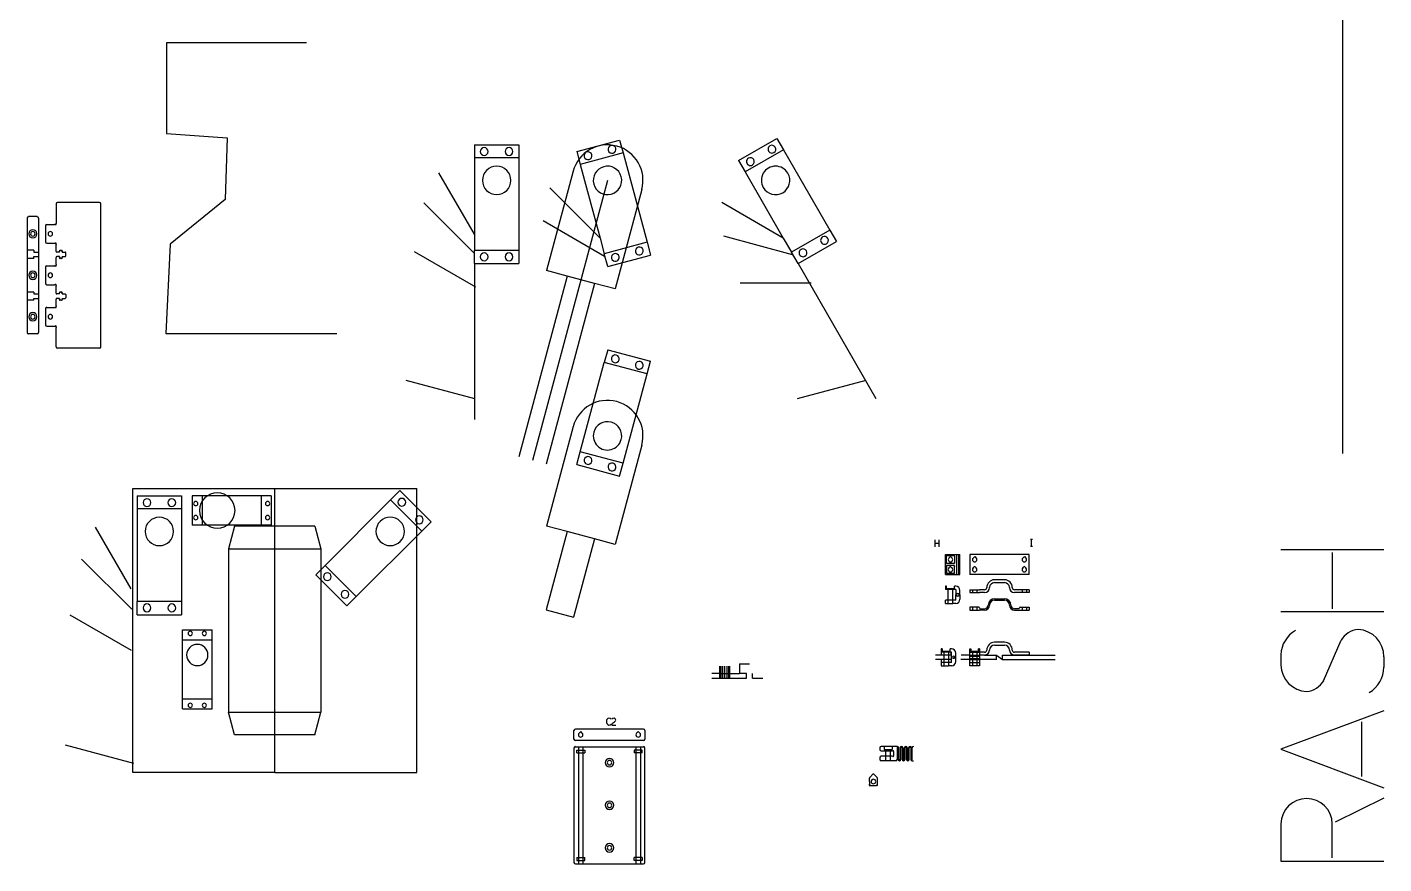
# Model space of a CAD drawing. Header units: inches. Extents: x -146 to 45, y -22 to 80.
# Drawn here: x -107.77 to -70.16, y 36.09 to 59.28 of the extents above; entities that cross this region are included whole.
import ezdxf

# ---------------------------------------------------------------- set-up
doc = ezdxf.new("R2010")
doc.units = ezdxf.units.IN
doc.layers.get('0').update_dxf_attribs({"linetype": 'CONTINUOUS'})
for name, color, linetype in [('1', 7, 'CONTINUOUS'), ('2', 7, 'CONTINUOUS'), ('21', 7, 'CONTINUOUS'), ('22', 7, 'CONTINUOUS'), ('6', 7, 'CONTINUOUS'), ('9', 7, 'CONTINUOUS')]:
    doc.layers.add(name, color=color, linetype=linetype)

msp = doc.modelspace()

# ---------------------------------------------------------------- linework, layer by layer
at = {"color": 0, "linetype": 'CONTINUOUS'}
for p, q in [((-100.02, 58.849), (-103.908, 58.849)), ((-103.908, 58.849), (-103.908, 56.339)), ((-103.908, 56.339), (-102.22, 56.215)), ((-102.22, 56.215), (-102.282, 54.511)), ((-92.529, 55.833), (-91.345, 56.151)), ((-91.345, 56.151), (-91.25, 55.797)), ((-88.048, 55.587), (-86.986, 56.2)), ((-86.986, 56.2), (-86.803, 55.883)), ((-95.367, 56.026), (-95.367, 55.66)), ((-95.367, 56.026), (-94.141, 56.026)), ((-94.141, 55.66), (-95.367, 55.66)), ((-95.367, 55.66), (-95.367, 53.095)), ((-94.141, 56.026), (-94.141, 55.66)), ((-94.141, 55.66), (-94.141, 53.095)), ((-92.529, 55.833), (-92.434, 55.48)), ((-91.25, 55.797), (-92.434, 55.48)), ((-91.25, 55.797), (-90.586, 53.32)), ((-86.803, 55.883), (-87.865, 55.27)), ((-86.803, 55.883), (-85.52, 53.661)), ((-92.632, 55.291), (-93.37, 52.536)), ((-92.434, 55.48), (-91.888, 53.437)), ((-88.048, 55.587), (-87.865, 55.27)), ((-95.368, 53.545), (-96.352, 55.25)), ((-91.681, 55.036), (-93.762, 47.27)), ((-87.865, 55.27), (-86.809, 53.438)), ((-91.888, 53.437), (-93.28, 54.829)), ((-90.73, 54.782), (-91.468, 52.027)), ((-106.965, 54.385), (-106.965, 53.857)), ((-105.762, 54.424), (-106.926, 54.424)), ((-105.722, 50.428), (-105.722, 54.385)), ((-102.282, 54.511), (-103.8, 53.271)), ((-95.379, 53.02), (-96.77, 54.412)), ((-86.809, 53.438), (-88.513, 54.422)), ((-107.261, 53.778), (-107.261, 53.335)), ((-107.221, 53.817), (-107.005, 53.817)), ((-91.762, 52.927), (-93.467, 53.911)), ((-91.888, 53.437), (-91.771, 53.002)), ((-86.555, 52.977), (-88.456, 53.487)), ((-86.809, 53.438), (-86.582, 53.048)), ((-85.52, 53.661), (-86.582, 53.048)), ((-85.52, 53.661), (-85.337, 53.344)), ((-107.221, 53.295), (-107.005, 53.295)), ((-106.965, 53.069), (-106.965, 53.256)), ((-106.871, 53.049), (-106.946, 53.049)), ((-106.867, 53.053), (-106.867, 53.067)), ((-106.824, 53.094), (-106.839, 53.094)), ((-106.796, 53.053), (-106.796, 53.067)), ((-106.792, 53.049), (-106.717, 53.049)), ((-106.698, 52.943), (-106.698, 53.029)), ((-103.8, 53.271), (-103.924, 50.792)), ((-95.327, 52.074), (-97.032, 53.059)), ((-95.367, 52.729), (-95.367, 53.095)), ((-94.141, 53.095), (-95.367, 53.095)), ((-94.141, 53.095), (-94.141, 52.729)), ((-90.586, 53.32), (-91.771, 53.002)), ((-90.586, 53.32), (-90.491, 52.966)), ((-86.399, 52.731), (-86.582, 53.048)), ((-86.399, 52.731), (-85.337, 53.344)), ((-107.221, 52.668), (-107.005, 52.668)), ((-106.965, 52.707), (-106.965, 52.903)), ((-106.871, 52.923), (-106.946, 52.923)), ((-106.867, 52.919), (-106.867, 52.905)), ((-106.824, 52.878), (-106.839, 52.878)), ((-106.796, 52.919), (-106.796, 52.905)), ((-106.792, 52.923), (-106.717, 52.923)), ((-95.367, 52.729), (-94.141, 52.729)), ((-95.367, 52.729), (-95.367, 48.411)), ((-91.676, 52.649), (-91.771, 53.002)), ((-91.676, 52.649), (-90.491, 52.966)), ((-86.399, 52.731), (-84.241, 48.992)), ((-107.261, 52.628), (-107.261, 52.185)), ((-92.799, 52.383), (-94.142, 47.372)), ((-92.799, 52.383), (-93.37, 52.536)), ((-92.039, 52.18), (-92.799, 52.383)), ((-107.221, 52.146), (-107.005, 52.146)), ((-106.965, 51.91), (-106.965, 52.106)), ((-106.867, 51.894), (-106.867, 51.908)), ((-106.824, 51.936), (-106.839, 51.936)), ((-106.796, 51.894), (-106.796, 51.908)), ((-92.039, 52.18), (-93.381, 47.168)), ((-91.468, 52.027), (-92.039, 52.18)), ((-86.038, 52.184), (-88.006, 52.184)), ((-107.221, 51.518), (-107.005, 51.518)), ((-106.965, 51.558), (-106.965, 51.745)), ((-106.871, 51.891), (-106.946, 51.891)), ((-106.871, 51.765), (-106.946, 51.765)), ((-106.867, 51.761), (-106.867, 51.747)), ((-106.824, 51.719), (-106.839, 51.719)), ((-106.796, 51.761), (-106.796, 51.747)), ((-106.792, 51.891), (-106.717, 51.891)), ((-106.792, 51.765), (-106.717, 51.765)), ((-106.698, 51.871), (-106.698, 51.784)), ((-107.261, 51.479), (-107.261, 51.035)), ((-107.221, 50.996), (-107.005, 50.996)), ((-106.965, 50.428), (-106.965, 50.957)), ((-103.924, 50.792), (-99.183, 50.792)), ((-105.762, 50.389), (-106.926, 50.389)), ((-91.676, 50.344), (-91.771, 49.99)), ((-91.676, 50.344), (-90.491, 50.027)), ((-90.586, 49.673), (-90.491, 50.027)), ((-92.434, 47.513), (-91.771, 49.99)), ((-90.586, 49.673), (-91.771, 49.99)), ((-91.25, 47.195), (-90.586, 49.673)), ((-95.356, 48.984), (-97.258, 49.494)), ((-84.518, 49.494), (-86.42, 48.984)), ((-92.632, 48.211), (-93.37, 45.456)), ((-92.529, 47.159), (-92.434, 47.513)), ((-91.25, 47.195), (-92.434, 47.513)), ((-90.73, 47.701), (-91.468, 44.946)), ((-92.529, 47.159), (-91.345, 46.842)), ((-91.345, 46.842), (-91.25, 47.195)), ((-104.839, 46.5), (-100.902, 46.5)), ((-104.839, 38.626), (-104.839, 46.5)), ((-104.714, 46.296), (-104.714, 45.93)), ((-104.714, 46.296), (-103.488, 46.296)), ((-103.488, 46.296), (-103.488, 45.93)), ((-103.194, 46.296), (-103.194, 45.477)), ((-102.914, 46.296), (-103.194, 46.296)), ((-102.914, 46.296), (-102.914, 45.477)), ((-101.28, 46.296), (-102.914, 46.296)), ((-101.28, 46.296), (-101.28, 45.477)), ((-101.001, 46.296), (-101.28, 46.296)), ((-101.001, 46.296), (-101.001, 45.477)), ((-100.902, 38.626), (-100.902, 46.5)), ((-100.902, 46.5), (-96.965, 46.5)), ((-97.438, 46.44), (-97.697, 46.181)), ((-97.438, 46.44), (-96.57, 45.573)), ((-96.965, 38.626), (-96.965, 46.5)), ((-103.488, 45.93), (-104.714, 45.93)), ((-104.714, 45.93), (-104.714, 43.365)), ((-103.488, 45.93), (-103.488, 43.365)), ((-97.697, 46.181), (-99.51, 44.367)), ((-97.697, 46.181), (-96.829, 45.314)), ((-96.57, 45.573), (-96.829, 45.314)), ((-104.886, 43.717), (-105.87, 45.422)), ((-102.914, 45.477), (-103.194, 45.477)), ((-101.28, 45.477), (-102.914, 45.477)), ((-102.015, 45.453), (-102.182, 44.828)), ((-99.79, 45.453), (-102.015, 45.453)), ((-101.001, 45.477), (-101.28, 45.477)), ((-99.79, 45.453), (-99.623, 44.828)), ((-96.829, 45.314), (-98.643, 43.5)), ((-92.799, 45.303), (-93.38, 43.135)), ((-92.799, 45.303), (-93.37, 45.456)), ((-92.039, 45.099), (-92.799, 45.303)), ((-102.182, 44.828), (-99.623, 44.828)), ((-102.182, 44.828), (-102.182, 40.298)), ((-99.623, 44.828), (-99.623, 40.298)), ((-92.039, 45.099), (-92.619, 42.932)), ((-91.468, 44.946), (-92.039, 45.099)), ((-104.865, 43.151), (-106.257, 44.543)), ((-99.769, 44.108), (-99.51, 44.367)), ((-99.769, 44.108), (-98.902, 43.241)), ((-99.51, 44.367), (-98.643, 43.5)), ((-104.714, 42.999), (-104.714, 43.365)), ((-103.488, 43.365), (-104.714, 43.365)), ((-103.488, 43.365), (-103.488, 42.999)), ((-98.902, 43.241), (-98.643, 43.5)), ((-104.872, 42.004), (-106.577, 42.988)), ((-104.714, 42.999), (-103.488, 42.999)), ((-93.38, 43.135), (-92.619, 42.932)), ((-103.46, 42.58), (-102.641, 42.58)), ((-103.46, 42.301), (-103.46, 42.58)), ((-102.641, 42.301), (-102.641, 42.58)), ((-103.46, 42.301), (-102.641, 42.301)), ((-103.46, 40.667), (-103.46, 42.301)), ((-102.641, 40.667), (-102.641, 42.301)), ((-103.46, 40.667), (-102.641, 40.667)), ((-103.46, 40.387), (-103.46, 40.667)), ((-102.641, 40.387), (-102.641, 40.667)), ((-103.46, 40.387), (-102.641, 40.387)), ((-102.182, 40.298), (-99.623, 40.298)), ((-102.015, 39.673), (-102.182, 40.298)), ((-99.79, 39.673), (-99.623, 40.298)), ((-99.79, 39.673), (-102.015, 39.673)), ((-104.806, 38.874), (-106.707, 39.384)), ((-100.902, 38.626), (-104.839, 38.626)), ((-100.902, 38.626), (-96.965, 38.626))]:
    msp.add_line(p, q, dxfattribs=at)
for centre, radius, start, end in [((-95.098, 55.836), 0.108, 90, 270), ((-95.098, 55.836), 0.108, 270, 90), ((-94.409, 55.836), 0.108, 90, 270), ((-94.409, 55.836), 0.108, 270, 90), ((-91.681, 55.036), 0.984, 345, 165), ((-92.22, 55.72), 0.108, 105, 285), ((-92.22, 55.72), 0.108, 285, 105), ((-91.555, 55.898), 0.108, 105, 285), ((-91.555, 55.898), 0.108, 285, 105), ((-87.72, 55.557), 0.108, 300, 120), ((-87.124, 55.901), 0.108, 120, 300), ((-87.124, 55.901), 0.108, 300, 120), ((-94.754, 55.036), 0.394, 360, 180), ((-91.681, 55.036), 0.394, 15, 195), ((-87.72, 55.557), 0.108, 120, 300), ((-87.022, 55.036), 0.394, 30, 210), ((-94.754, 55.036), 0.394, 180, 360), ((-91.681, 55.036), 0.394, 195, 15), ((-87.022, 55.036), 0.394, 210, 30), ((-106.926, 54.385), 0.0394, 90, 180), ((-105.762, 54.385), 0.0394, 360, 90), ((-107.221, 53.778), 0.0394, 90, 180), ((-107.005, 53.778), 0.0394, 64.4712, 90), ((-106.979, 53.831), 0.0197, 244.4712, 315), ((-106.926, 53.857), 0.0394, 180, 205.5288), ((-106.979, 53.831), 0.0197, 315, 25.5288), ((-107.123, 53.556), 0.063, 360, 180), ((-107.123, 53.556), 0.063, 180, 360), ((-85.665, 53.374), 0.108, 120, 300), ((-85.665, 53.374), 0.108, 300, 120), ((-107.221, 53.335), 0.0394, 180, 270), ((-107.005, 53.335), 0.0394, 270, 295.5288), ((-106.979, 53.281), 0.0197, 45, 115.5288), ((-106.979, 53.281), 0.0197, 334.4712, 45), ((-106.926, 53.256), 0.0394, 154.4712, 180), ((-106.946, 53.069), 0.0197, 180, 270), ((-106.856, 53.083), 0.0157, 135, 211.3997), ((-106.871, 53.053), 0.00394, 270, 0), ((-106.883, 53.067), 0.0157, 360, 31.3997), ((-106.856, 53.083), 0.0157, 58.6003, 135), ((-106.839, 53.11), 0.0157, 238.6003, 270), ((-106.824, 53.11), 0.0157, 270, 301.3997), ((-106.807, 53.083), 0.0157, 45, 121.3997), ((-106.807, 53.083), 0.0157, 328.6003, 45), ((-106.78, 53.067), 0.0157, 148.6003, 180), ((-106.792, 53.053), 0.00394, 180, 270), ((-106.717, 53.029), 0.0197, 360, 90), ((-95.098, 52.918), 0.108, 90, 270), ((-95.098, 52.918), 0.108, 270, 90), ((-94.409, 52.918), 0.108, 90, 270), ((-94.409, 52.918), 0.108, 270, 90), ((-90.8, 53.08), 0.108, 105, 285), ((-90.8, 53.08), 0.108, 285, 105), ((-86.262, 53.03), 0.108, 120, 300), ((-86.262, 53.03), 0.108, 300, 120), ((-107.221, 52.628), 0.0394, 90, 180), ((-107.005, 52.628), 0.0394, 64.4712, 90), ((-106.979, 52.682), 0.0197, 244.4712, 315), ((-106.946, 52.903), 0.0197, 90, 180), ((-106.926, 52.707), 0.0394, 180, 205.5288), ((-106.979, 52.682), 0.0197, 315, 25.5288), ((-106.856, 52.889), 0.0157, 148.6003, 225), ((-106.871, 52.919), 0.00394, 360, 90), ((-106.883, 52.905), 0.0157, 328.6003, 360), ((-106.856, 52.889), 0.0157, 225, 301.3997), ((-106.839, 52.862), 0.0157, 90, 121.3997), ((-106.824, 52.862), 0.0157, 58.6003, 90), ((-106.807, 52.889), 0.0157, 238.6003, 315), ((-106.792, 52.919), 0.00394, 90, 180), ((-106.78, 52.905), 0.0157, 180, 211.3997), ((-106.807, 52.889), 0.0157, 315, 31.3997), ((-106.717, 52.943), 0.0197, 270, 360), ((-91.465, 52.901), 0.108, 105, 285), ((-91.465, 52.901), 0.108, 285, 105), ((-107.123, 52.407), 0.063, 360, 180), ((-107.123, 52.407), 0.063, 180, 360), ((-107.221, 52.185), 0.0394, 180, 270), ((-107.005, 52.185), 0.0394, 270, 295.5288), ((-106.979, 52.132), 0.0197, 45, 115.5288), ((-106.979, 52.132), 0.0197, 334.4712, 45), ((-106.926, 52.106), 0.0394, 154.4712, 180), ((-106.946, 51.91), 0.0197, 180, 270), ((-106.856, 51.925), 0.0157, 135, 211.3997), ((-106.871, 51.894), 0.00394, 270, 0), ((-106.883, 51.908), 0.0157, 360, 31.3997), ((-106.856, 51.925), 0.0157, 58.6003, 135), ((-106.839, 51.952), 0.0157, 238.6003, 270), ((-106.824, 51.952), 0.0157, 270, 301.3997), ((-106.807, 51.925), 0.0157, 45, 121.3997), ((-106.807, 51.925), 0.0157, 328.6003, 45), ((-106.78, 51.908), 0.0157, 148.6003, 180), ((-106.792, 51.894), 0.00394, 180, 270), ((-107.221, 51.479), 0.0394, 90, 180), ((-107.005, 51.479), 0.0394, 64.4712, 90), ((-106.979, 51.532), 0.0197, 244.4712, 315), ((-106.946, 51.745), 0.0197, 90, 180), ((-106.926, 51.558), 0.0394, 180, 205.5288), ((-106.979, 51.532), 0.0197, 315, 25.5288), ((-106.856, 51.73), 0.0157, 148.6003, 225), ((-106.871, 51.761), 0.00394, 360, 90), ((-106.883, 51.747), 0.0157, 328.6003, 360), ((-106.856, 51.73), 0.0157, 225, 301.3997), ((-106.839, 51.704), 0.0157, 90, 121.3997), ((-106.824, 51.704), 0.0157, 58.6003, 90), ((-106.807, 51.73), 0.0157, 238.6003, 315), ((-106.792, 51.761), 0.00394, 90, 180), ((-106.78, 51.747), 0.0157, 180, 211.3997), ((-106.807, 51.73), 0.0157, 315, 31.3997), ((-106.717, 51.871), 0.0197, 360, 90), ((-106.717, 51.784), 0.0197, 270, 360), ((-107.123, 51.257), 0.063, 360, 180), ((-107.123, 51.257), 0.063, 180, 360), ((-107.221, 51.035), 0.0394, 180, 270), ((-107.005, 51.035), 0.0394, 270, 295.5288), ((-106.979, 50.982), 0.0197, 45, 115.5288), ((-106.979, 50.982), 0.0197, 334.4712, 45), ((-106.926, 50.957), 0.0394, 154.4712, 180), ((-106.926, 50.428), 0.0394, 180, 270), ((-105.762, 50.428), 0.0394, 270, 0), ((-91.465, 50.091), 0.108, 75, 255), ((-91.465, 50.091), 0.108, 255, 75), ((-90.8, 49.913), 0.108, 75, 255), ((-90.8, 49.913), 0.108, 255, 75), ((-91.681, 47.956), 0.984, 345, 165), ((-91.681, 47.956), 0.394, 345, 165), ((-91.681, 47.956), 0.394, 165, 345), ((-92.22, 47.273), 0.108, 75, 255), ((-92.22, 47.273), 0.108, 255, 75), ((-91.555, 47.094), 0.108, 75, 255), ((-91.555, 47.094), 0.108, 255, 75), ((-102.497, 45.887), 0.492, 90, 270), ((-102.497, 45.887), 0.492, 270, 90), ((-104.446, 46.106), 0.108, 90, 270), ((-104.446, 46.106), 0.108, 270, 90), ((-103.757, 46.106), 0.108, 90, 270), ((-103.757, 46.106), 0.108, 270, 90), ((-103.093, 46.081), 0.0591, 90, 270), ((-103.093, 46.081), 0.0591, 270, 90), ((-101.101, 46.081), 0.0591, 90, 270), ((-101.101, 46.081), 0.0591, 270, 90), ((-97.382, 46.116), 0.108, 45, 225), ((-97.382, 46.116), 0.108, 225, 45), ((-104.101, 45.307), 0.394, 360, 180), ((-103.093, 45.692), 0.0591, 90, 270), ((-103.093, 45.692), 0.0591, 270, 90), ((-101.101, 45.692), 0.0591, 90, 270), ((-101.101, 45.692), 0.0591, 270, 90), ((-97.704, 45.307), 0.394, 135, 315), ((-97.704, 45.307), 0.394, 315, 135), ((-96.895, 45.628), 0.108, 45, 225), ((-96.895, 45.628), 0.108, 225, 45), ((-104.101, 45.307), 0.394, 180, 360), ((-99.445, 44.053), 0.108, 45, 225), ((-99.445, 44.053), 0.108, 225, 45), ((-98.958, 43.565), 0.108, 45, 225), ((-98.958, 43.565), 0.108, 225, 45), ((-104.446, 43.189), 0.108, 90, 270), ((-104.446, 43.189), 0.108, 270, 90), ((-103.757, 43.189), 0.108, 90, 270), ((-103.757, 43.189), 0.108, 270, 90), ((-103.245, 42.48), 0.0591, 360, 180), ((-102.856, 42.48), 0.0591, 360, 180), ((-103.051, 41.883), 0.295, 360, 180), ((-103.245, 42.48), 0.0591, 180, 360), ((-102.856, 42.48), 0.0591, 180, 360), ((-103.051, 41.883), 0.295, 180, 360), ((-103.245, 40.488), 0.0591, 360, 180), ((-103.245, 40.488), 0.0591, 180, 360), ((-102.856, 40.488), 0.0591, 360, 180), ((-102.856, 40.488), 0.0591, 180, 360), ((-91.626, 38.899), 0.118, 360, 180), ((-91.626, 38.899), 0.118, 180, 360), ((-91.626, 38.899), 0.063, 360, 180), ((-91.626, 38.899), 0.063, 180, 360), ((-91.626, 37.718), 0.118, 360, 180), ((-91.626, 37.718), 0.118, 180, 360), ((-91.626, 37.718), 0.063, 360, 180), ((-91.626, 37.718), 0.063, 180, 360), ((-91.626, 36.537), 0.118, 360, 180), ((-91.626, 36.537), 0.118, 180, 360), ((-91.626, 36.537), 0.063, 360, 180), ((-91.626, 36.537), 0.063, 180, 360)]:
    msp.add_arc(centre, radius, start, end, dxfattribs=at)
at = {"layer": '1', "color": 1, "linetype": 'CONTINUOUS'}
for p, q in [((-92.468, 39.715), (-92.423, 39.759)), ((-92.379, 39.715), (-92.423, 39.759)), ((-90.873, 39.715), (-90.829, 39.759)), ((-90.784, 39.715), (-90.829, 39.759))]:
    msp.add_line(p, q, dxfattribs=at)
for centre, start, end in [((-107.609, 53.556), 360, 180), ((-107.609, 53.556), 180, 360), ((-107.609, 52.407), 360, 180), ((-107.609, 52.407), 180, 360), ((-107.609, 51.257), 360, 180), ((-107.609, 51.257), 180, 360), ((-92.423, 39.67), 135, 225), ((-92.423, 39.67), 225, 45), ((-90.829, 39.67), 135, 315), ((-90.829, 39.67), 315, 45)]:
    msp.add_arc(centre, 0.063, start, end, dxfattribs=at)
at = {"layer": '2', "color": 2, "linetype": 'CONTINUOUS'}
for p, q in [((-107.767, 53.991), (-107.767, 50.822)), ((-107.491, 54.031), (-107.727, 54.031)), ((-107.452, 53.991), (-107.452, 50.822)), ((-107.491, 50.783), (-107.727, 50.783)), ((-92.61, 39.552), (-92.61, 39.788)), ((-90.681, 39.828), (-92.571, 39.828)), ((-90.681, 39.513), (-92.571, 39.513)), ((-90.642, 39.788), (-90.642, 39.552)), ((-92.61, 39.303), (-92.61, 36.134)), ((-92.571, 39.342), (-90.681, 39.342)), ((-92.535, 39.169), (-92.535, 39.248)), ((-92.535, 39.248), (-92.311, 39.248)), ((-92.535, 39.169), (-92.311, 39.169)), ((-92.311, 39.248), (-92.311, 39.169)), ((-90.717, 39.248), (-90.941, 39.248)), ((-90.941, 39.248), (-90.941, 39.169)), ((-90.717, 39.169), (-90.941, 39.169)), ((-90.717, 39.169), (-90.717, 39.248)), ((-90.642, 36.134), (-90.642, 39.303)), ((-92.535, 36.268), (-92.311, 36.268)), ((-92.535, 36.268), (-92.535, 36.189)), ((-92.535, 36.189), (-92.311, 36.189)), ((-92.311, 36.189), (-92.311, 36.268)), ((-90.717, 36.268), (-90.941, 36.268)), ((-90.941, 36.189), (-90.941, 36.268)), ((-90.717, 36.189), (-90.941, 36.189)), ((-90.717, 36.268), (-90.717, 36.189)), ((-92.571, 36.094), (-90.681, 36.094))]:
    msp.add_line(p, q, dxfattribs=at)
for centre, start, end in [((-107.727, 53.991), 90, 180), ((-107.491, 53.991), 360, 90), ((-107.727, 50.822), 180, 270), ((-107.491, 50.822), 270, 360), ((-92.571, 39.788), 90, 180), ((-92.571, 39.552), 180, 270), ((-90.681, 39.788), 360, 90), ((-90.681, 39.552), 270, 0), ((-92.571, 39.303), 90, 180), ((-90.681, 39.303), 360, 90), ((-92.571, 36.134), 180, 270), ((-90.681, 36.134), 270, 0)]:
    msp.add_arc(centre, 0.0394, start, end, dxfattribs=at)
at = {"layer": '21', "color": 21, "linetype": 'CONTINUOUS'}
for p, q in [((-107.577, 53.098), (-107.767, 53.098)), ((-107.577, 53.098), (-107.577, 53.049)), ((-107.577, 53.049), (-107.452, 53.049)), ((-107.577, 52.874), (-107.767, 52.874)), ((-107.577, 52.874), (-107.577, 52.923)), ((-107.577, 52.923), (-107.452, 52.923)), ((-107.577, 51.94), (-107.767, 51.94)), ((-107.577, 51.94), (-107.577, 51.891)), ((-107.577, 51.715), (-107.767, 51.715)), ((-107.577, 51.891), (-107.452, 51.891)), ((-107.577, 51.715), (-107.577, 51.765)), ((-107.577, 51.765), (-107.452, 51.765))]:
    msp.add_line(p, q, dxfattribs=at)
for centre, start, end in [((-107.609, 53.556), 360, 180), ((-107.609, 53.556), 180, 360), ((-107.609, 52.407), 90, 180), ((-107.609, 52.407), 180, 270), ((-107.609, 52.407), 360, 90), ((-107.609, 52.407), 270, 0), ((-107.609, 51.257), 360, 180), ((-107.609, 51.257), 180, 360)]:
    msp.add_arc(centre, 0.114, start, end, dxfattribs=at)
at = {"layer": '22', "color": 22, "linetype": 'CONTINUOUS'}
for p, q in [((-92.486, 39.342), (-92.486, 36.094)), ((-92.36, 39.342), (-92.36, 36.094)), ((-90.892, 39.342), (-90.892, 36.094)), ((-90.766, 39.342), (-90.766, 36.094))]:
    msp.add_line(p, q, dxfattribs=at)
at = {"layer": '6', "color": 6, "linetype": 'CONTINUOUS'}
for p, q in [((-71.302, 47.463), (-71.302, 73.726)), ((-73.017, 44.807), (-70.167, 44.807)), ((-71.592, 44.719), (-71.592, 43.163)), ((-70.167, 43.077), (-73.017, 43.077)), ((-71.831, 41.17), (-71.349, 42.292)), ((-73.017, 41.892), (-73.017, 41.602)), ((-70.162, 41.833), (-70.165, 41.542)), ((-70.167, 40.34), (-73.017, 39.271)), ((-91.563, 39.941), (-91.45, 39.941)), ((-70.778, 40.026), (-70.778, 38.517)), ((-73.017, 39.271), (-70.167, 38.203)), ((-70.167, 37.918), (-71.511, 37.246)), ((-73.017, 37.205), (-73.017, 36.171)), ((-71.592, 36.265), (-71.592, 37.205)), ((-73.017, 36.171), (-70.167, 36.171))]:
    msp.add_line(p, q, dxfattribs=at)
for centre, radius, start, end in [((-72.222, 41.866), 0.796, 119.2717, 178.1361), ((-70.822, 41.979), 0.613, 95.1823, 149.3448), ((-70.912, 41.84), 0.75, 359.4411, 87.3507), ((-72.27, 41.618), 0.747, 181.2613, 267.492), ((-70.987, 41.55), 0.822, 300.522, 359.4411), ((-72.358, 41.482), 0.613, 275.1824, 329.3448), ((-91.538, 40.037), 0.169, 161.2941, 198.7059), ((-91.635, 40.062), 0.0699, 35.68, 155.6132), ((-91.635, 40.011), 0.0699, 204.3868, 324.32), ((-91.472, 39.929), 0.0917, 118.7438, 172.045), ((-91.51, 40.075), 0.0569, 4.5948, 149.0385), ((-91.761, 40.388), 0.451, 302.8691, 310.6145), ((-91.508, 40.082), 0.0543, 317.7745, 357.4244), ((-72.304, 37.191), 0.713, 1.0953, 178.8959)]:
    msp.add_arc(centre, radius, start, end, dxfattribs=at)
at = {"layer": '9', "color": 9, "linetype": 'CONTINUOUS'}
for p, q in [((-82.605, 45.074), (-82.605, 44.884)), ((-82.599, 44.979), (-82.495, 44.979)), ((-82.489, 44.884), (-82.489, 45.074)), ((-79.957, 45.09), (-79.903, 45.09)), ((-79.957, 44.9), (-79.903, 44.9)), ((-79.93, 44.905), (-79.93, 45.084)), ((-82.312, 44.113), (-82.312, 44.664)), ((-82.312, 44.664), (-81.999, 44.664)), ((-82.283, 44.526), (-82.283, 44.615)), ((-82.283, 44.437), (-82.283, 44.526)), ((-82.085, 44.634), (-82.264, 44.634)), ((-82.085, 44.418), (-82.264, 44.418)), ((-82.174, 44.615), (-82.219, 44.571)), ((-82.174, 44.615), (-82.13, 44.571)), ((-82.066, 44.615), (-82.066, 44.526)), ((-82.066, 44.526), (-82.066, 44.437)), ((-81.999, 44.664), (-81.94, 44.664)), ((-81.999, 44.113), (-81.999, 44.664)), ((-81.94, 44.664), (-81.911, 44.664)), ((-81.94, 44.113), (-81.94, 44.664)), ((-81.911, 44.113), (-81.911, 44.664)), ((-81.642, 44.664), (-81.642, 44.113)), ((-79.989, 44.664), (-81.642, 44.664)), ((-81.504, 44.615), (-81.549, 44.571)), ((-81.504, 44.615), (-81.46, 44.571)), ((-80.126, 44.615), (-80.171, 44.571)), ((-80.126, 44.615), (-80.082, 44.571)), ((-79.989, 44.113), (-79.989, 44.664)), ((-82.312, 44.113), (-81.911, 44.113)), ((-82.283, 44.34), (-82.283, 44.25)), ((-82.283, 44.25), (-82.283, 44.161)), ((-82.085, 44.359), (-82.264, 44.359)), ((-82.085, 44.142), (-82.264, 44.142)), ((-82.174, 44.34), (-82.219, 44.295)), ((-82.174, 44.34), (-82.13, 44.295)), ((-82.066, 44.25), (-82.066, 44.34)), ((-82.066, 44.161), (-82.066, 44.25)), ((-79.989, 44.113), (-81.642, 44.113)), ((-81.504, 44.34), (-81.549, 44.295)), ((-81.504, 44.34), (-81.46, 44.295)), ((-80.126, 44.34), (-80.171, 44.295)), ((-80.126, 44.34), (-80.082, 44.295)), ((-82.312, 43.791), (-82.312, 43.698)), ((-82.283, 43.791), (-82.312, 43.791)), ((-82.029, 43.698), (-82.312, 43.698)), ((-82.283, 43.721), (-82.283, 43.791)), ((-82.066, 43.721), (-82.283, 43.721)), ((-82.237, 43.31), (-82.237, 43.721)), ((-82.111, 43.31), (-82.111, 43.721)), ((-82.029, 43.791), (-82.066, 43.791)), ((-82.066, 43.721), (-82.066, 43.791)), ((-82.029, 43.698), (-82.029, 43.551)), ((-81.911, 43.551), (-81.911, 43.673)), ((-81.642, 43.692), (-81.367, 43.692)), ((-81.642, 43.692), (-81.642, 43.613)), ((-81.567, 43.692), (-81.567, 43.613)), ((-81.441, 43.692), (-81.441, 43.613)), ((-81.229, 43.692), (-81.367, 43.692)), ((-80.678, 43.968), (-80.953, 43.968)), ((-80.953, 43.889), (-80.678, 43.889)), ((-80.264, 43.692), (-80.402, 43.692)), ((-80.189, 43.692), (-80.264, 43.692)), ((-80.063, 43.692), (-80.189, 43.692)), ((-80.189, 43.692), (-80.189, 43.613)), ((-79.989, 43.692), (-80.063, 43.692)), ((-80.063, 43.692), (-80.063, 43.613)), ((-79.989, 43.692), (-79.989, 43.613)), ((-82.312, 43.31), (-82.312, 43.403)), ((-82.029, 43.403), (-82.312, 43.403)), ((-82.312, 43.31), (-82.111, 43.31)), ((-82.029, 43.31), (-82.111, 43.31)), ((-82.029, 43.403), (-82.029, 43.551)), ((-81.911, 43.551), (-81.911, 43.428)), ((-81.642, 43.613), (-81.367, 43.613)), ((-81.229, 43.613), (-81.367, 43.613)), ((-80.953, 43.442), (-80.678, 43.442)), ((-80.953, 43.402), (-80.678, 43.402)), ((-80.189, 43.613), (-80.402, 43.613)), ((-80.063, 43.613), (-80.189, 43.613)), ((-79.989, 43.613), (-80.063, 43.613)), ((-81.386, 43.205), (-81.642, 43.205)), ((-81.642, 43.205), (-81.642, 43.127)), ((-81.642, 43.127), (-81.367, 43.127)), ((-81.567, 43.205), (-81.567, 43.127)), ((-81.441, 43.205), (-81.441, 43.127)), ((-81.229, 43.127), (-81.367, 43.127)), ((-81.347, 43.166), (-81.229, 43.166)), ((-80.284, 43.166), (-80.402, 43.166)), ((-80.402, 43.127), (-80.264, 43.127)), ((-80.264, 43.127), (-80.189, 43.127)), ((-80.245, 43.205), (-80.189, 43.205)), ((-80.189, 43.205), (-80.063, 43.205)), ((-80.189, 43.205), (-80.189, 43.127)), ((-80.189, 43.127), (-80.063, 43.127)), ((-80.063, 43.205), (-79.989, 43.205)), ((-80.063, 43.205), (-80.063, 43.127)), ((-80.063, 43.127), (-79.989, 43.127)), ((-79.989, 43.205), (-79.989, 43.127)), ((-80.678, 42.237), (-80.953, 42.237)), ((-80.953, 42.158), (-80.678, 42.158)), ((-82.155, 41.882), (-82.592, 41.882)), ((-82.155, 41.757), (-82.587, 41.757)), ((-82.431, 42.054), (-82.431, 41.961)), ((-82.401, 42.054), (-82.431, 42.054)), ((-82.431, 41.961), (-82.431, 41.882)), ((-82.147, 41.961), (-82.431, 41.961)), ((-82.431, 41.757), (-82.431, 41.678)), ((-82.401, 42.054), (-82.401, 41.983)), ((-82.185, 41.983), (-82.401, 41.983)), ((-82.356, 41.983), (-82.356, 41.585)), ((-82.23, 41.983), (-82.23, 41.585)), ((-82.147, 42.054), (-82.185, 42.054)), ((-82.185, 41.983), (-82.185, 42.054)), ((-82.155, 41.882), (-82.155, 41.961)), ((-82.155, 41.882), (-82.155, 41.757)), ((-82.155, 41.757), (-82.155, 41.678)), ((-82.147, 41.82), (-82.147, 41.961)), ((-82.147, 41.678), (-82.147, 41.82)), ((-82.029, 41.82), (-82.029, 41.936)), ((-82.029, 41.704), (-82.029, 41.82)), ((-81.642, 41.757), (-81.892, 41.757)), ((-81.642, 41.882), (-81.88, 41.882)), ((-81.642, 41.585), (-81.642, 42.054)), ((-81.642, 42.054), (-81.613, 42.054)), ((-81.642, 41.961), (-81.367, 41.961)), ((-81.642, 41.882), (-81.367, 41.882)), ((-81.642, 41.849), (-81.367, 41.849)), ((-81.642, 41.79), (-81.367, 41.79)), ((-81.642, 41.757), (-81.367, 41.757)), ((-81.613, 42.054), (-81.613, 41.983)), ((-81.396, 41.983), (-81.613, 41.983)), ((-81.567, 41.983), (-81.567, 41.585)), ((-81.441, 41.983), (-81.441, 41.585)), ((-81.396, 41.983), (-81.396, 42.054)), ((-81.367, 42.054), (-81.396, 42.054)), ((-81.367, 42.054), (-81.367, 41.585)), ((-81.229, 41.961), (-81.367, 41.961)), ((-81.229, 41.882), (-81.367, 41.882)), ((-80.898, 41.757), (-81.367, 41.757)), ((-81.229, 41.882), (-80.898, 41.882)), ((-80.898, 41.882), (-80.733, 41.757)), ((-80.898, 41.757), (-80.898, 41.882)), ((-80.733, 41.882), (-79.274, 41.882)), ((-80.733, 41.757), (-80.733, 41.882)), ((-80.733, 41.757), (-79.274, 41.757)), ((-79.989, 41.961), (-80.402, 41.961)), ((-79.989, 41.882), (-80.402, 41.882)), ((-79.989, 41.961), (-79.989, 41.882)), ((-88.573, 41.367), (-88.79, 41.367)), ((-88.573, 41.57), (-88.573, 41.242)), ((-88.573, 41.445), (-88.573, 41.367)), ((-88.573, 41.367), (-88.022, 41.367)), ((-88.543, 41.57), (-88.543, 41.242)), ((-88.498, 41.57), (-88.498, 41.242)), ((-88.435, 41.57), (-88.435, 41.242)), ((-88.372, 41.57), (-88.372, 41.242)), ((-88.327, 41.57), (-88.327, 41.242)), ((-88.297, 41.57), (-88.297, 41.242)), ((-88.022, 41.642), (-88.022, 41.367)), ((-88.022, 41.642), (-87.746, 41.642)), ((-87.828, 41.367), (-88.022, 41.367)), ((-87.828, 41.242), (-87.828, 41.367)), ((-87.664, 41.242), (-87.664, 41.367)), ((-82.431, 41.678), (-82.431, 41.585)), ((-82.147, 41.678), (-82.431, 41.678)), ((-82.431, 41.585), (-82.23, 41.585)), ((-82.147, 41.585), (-82.23, 41.585)), ((-81.642, 41.678), (-81.367, 41.678)), ((-81.367, 41.585), (-81.642, 41.585)), ((-88.79, 41.242), (-88.433, 41.242)), ((-88.433, 41.242), (-87.828, 41.242)), ((-87.664, 41.242), (-87.374, 41.242)), ((-84.132, 39.307), (-84.132, 39.262)), ((-83.69, 39.347), (-84.093, 39.347)), ((-83.794, 39.222), (-84.093, 39.222)), ((-84.01, 39.347), (-84.01, 39.268)), ((-84.01, 39.268), (-83.794, 39.268)), ((-83.965, 38.953), (-83.965, 39.268)), ((-83.839, 38.953), (-83.839, 39.268)), ((-83.794, 39.347), (-83.794, 39.268)), ((-83.755, 39.183), (-83.755, 39.15)), ((-83.755, 39.15), (-83.755, 39.116)), ((-83.65, 39.347), (-83.69, 39.347)), ((-83.65, 39.316), (-83.65, 38.992)), ((-83.631, 38.992), (-83.631, 39.307)), ((-83.611, 38.992), (-83.611, 39.307)), ((-83.571, 38.992), (-83.571, 39.307)), ((-83.552, 38.992), (-83.552, 39.307)), ((-83.512, 39.307), (-83.512, 38.992)), ((-83.493, 39.307), (-83.493, 38.992)), ((-83.453, 38.992), (-83.453, 39.307)), ((-83.434, 38.992), (-83.434, 39.307)), ((-83.394, 39.307), (-83.394, 38.992)), ((-83.375, 39.307), (-83.375, 38.992)), ((-83.335, 38.992), (-83.335, 39.307)), ((-83.316, 38.992), (-83.316, 39.307)), ((-83.276, 39.307), (-83.276, 38.992)), ((-83.256, 39.307), (-83.256, 38.992)), ((-83.237, 38.983), (-83.237, 39.307)), ((-84.132, 39.037), (-84.132, 38.992)), ((-83.794, 39.077), (-84.093, 39.077)), ((-83.936, 38.953), (-84.093, 38.953)), ((-83.69, 38.953), (-83.936, 38.953)), ((-83.237, 38.953), (-83.197, 38.953)), ((-84.419, 38.375), (-84.419, 38.459)), ((-84.419, 38.375), (-84.419, 38.301)), ((-84.41, 38.492), (-84.325, 38.577)), ((-84.211, 38.492), (-84.297, 38.577)), ((-84.202, 38.459), (-84.202, 38.375)), ((-84.202, 38.375), (-84.202, 38.301)), ((-84.385, 38.266), (-84.237, 38.266))]:
    msp.add_line(p, q, dxfattribs=at)
for centre, radius, start, end in [((-82.277, 44.629), 0.00787, 135, 199.7084), ((-82.314, 44.615), 0.0315, 360, 19.7084), ((-82.314, 44.437), 0.0315, 340.2916, 0), ((-82.277, 44.423), 0.00787, 160.2916, 225), ((-82.277, 44.629), 0.00787, 70.2916, 135), ((-82.277, 44.423), 0.00787, 225, 289.7084), ((-82.264, 44.666), 0.0315, 250.2916, 270), ((-82.264, 44.386), 0.0315, 90, 109.7084), ((-82.174, 44.526), 0.063, 135, 180), ((-82.174, 44.526), 0.063, 180, 360), ((-82.174, 44.526), 0.063, 360, 45), ((-82.085, 44.666), 0.0315, 270, 289.7084), ((-82.085, 44.386), 0.0315, 70.2916, 90), ((-82.072, 44.629), 0.00787, 45, 109.7084), ((-82.072, 44.423), 0.00787, 250.2916, 315), ((-82.072, 44.629), 0.00787, 340.2916, 45), ((-82.035, 44.615), 0.0315, 160.2916, 180), ((-82.035, 44.437), 0.0315, 180, 199.7084), ((-82.072, 44.423), 0.00787, 315, 19.7084), ((-81.504, 44.526), 0.063, 135, 225), ((-81.504, 44.526), 0.063, 225, 45), ((-80.126, 44.526), 0.063, 135, 315), ((-80.126, 44.526), 0.063, 315, 45), ((-82.277, 44.353), 0.00787, 135, 199.7084), ((-82.314, 44.34), 0.0315, 360, 19.7084), ((-82.314, 44.161), 0.0315, 340.2916, 0), ((-82.277, 44.148), 0.00787, 160.2916, 225), ((-82.277, 44.353), 0.00787, 70.2916, 135), ((-82.277, 44.148), 0.00787, 225, 289.7084), ((-82.264, 44.39), 0.0315, 250.2916, 270), ((-82.264, 44.111), 0.0315, 90, 109.7084), ((-82.174, 44.25), 0.063, 135, 180), ((-82.174, 44.25), 0.063, 180, 360), ((-82.174, 44.25), 0.063, 360, 45), ((-82.085, 44.39), 0.0315, 270, 289.7084), ((-82.085, 44.111), 0.0315, 70.2916, 90), ((-82.072, 44.353), 0.00787, 45, 109.7084), ((-82.072, 44.148), 0.00787, 250.2916, 315), ((-82.072, 44.353), 0.00787, 340.2916, 45), ((-82.035, 44.34), 0.0315, 160.2916, 180), ((-82.035, 44.161), 0.0315, 180, 199.7084), ((-82.072, 44.148), 0.00787, 315, 19.7084), ((-81.504, 44.25), 0.063, 135, 225), ((-81.504, 44.25), 0.063, 225, 45), ((-80.126, 44.25), 0.063, 135, 315), ((-80.126, 44.25), 0.063, 315, 45), ((-82.029, 43.673), 0.118, 360, 90), ((-81.229, 43.751), 0.138, 270, 360), ((-81.229, 43.751), 0.0591, 270, 360), ((-80.953, 43.751), 0.217, 90, 180), ((-80.953, 43.751), 0.138, 90, 180), ((-80.678, 43.751), 0.217, 360, 90), ((-80.678, 43.751), 0.138, 360, 90), ((-80.402, 43.751), 0.138, 180, 270), ((-80.402, 43.751), 0.0591, 180, 270), ((-82.029, 43.428), 0.118, 270, 360), ((-81.97, 43.551), 0.0394, 360, 180), ((-81.97, 43.551), 0.0394, 180, 360), ((-81.229, 43.265), 0.138, 270, 360), ((-81.229, 43.265), 0.0984, 270, 360), ((-80.953, 43.265), 0.177, 90, 180), ((-80.953, 43.265), 0.138, 90, 180), ((-80.678, 43.265), 0.177, 360, 90), ((-80.678, 43.265), 0.138, 360, 90), ((-80.402, 43.265), 0.138, 180, 270), ((-80.402, 43.265), 0.0984, 180, 270), ((-81.386, 43.186), 0.0197, 360, 90), ((-81.347, 43.186), 0.0197, 180, 270), ((-80.284, 43.186), 0.0197, 270, 0), ((-80.245, 43.186), 0.0197, 90, 180), ((-80.953, 42.02), 0.217, 90, 180), ((-80.953, 42.02), 0.138, 90, 180), ((-80.678, 42.02), 0.217, 360, 90), ((-80.678, 42.02), 0.138, 360, 90), ((-82.147, 41.936), 0.118, 360, 90), ((-82.088, 41.82), 0.0295, 90, 180), ((-82.088, 41.82), 0.0295, 180, 270), ((-82.088, 41.82), 0.0295, 360, 90), ((-82.088, 41.82), 0.0295, 270, 0), ((-81.229, 42.02), 0.138, 270, 360), ((-81.229, 42.02), 0.0591, 270, 360), ((-80.402, 42.02), 0.138, 180, 270), ((-80.402, 42.02), 0.0591, 180, 270), ((-82.147, 41.704), 0.118, 270, 0), ((-84.093, 39.307), 0.0394, 90, 180), ((-84.093, 39.262), 0.0394, 180, 270), ((-83.794, 39.262), 0.0394, 270, 295.5288), ((-83.768, 39.209), 0.0197, 45, 115.5288), ((-83.768, 39.209), 0.0197, 334.4712, 45), ((-83.715, 39.183), 0.0394, 154.4712, 180), ((-83.715, 39.116), 0.0394, 180, 205.5288), ((-83.65, 39.307), 0.0394, 0, 90), ((-83.642, 39.316), 0.00787, 48.1897, 180), ((-83.65, 39.307), 0.0197, 360, 48.1897), ((-83.532, 39.307), 0.0394, 90, 180), ((-83.532, 39.307), 0.0197, 90, 180), ((-83.532, 39.307), 0.0394, 0, 90), ((-83.532, 39.307), 0.0197, 0, 90), ((-83.414, 39.307), 0.0394, 90, 180), ((-83.414, 39.307), 0.0197, 90, 180), ((-83.414, 39.307), 0.0394, 0, 90), ((-83.414, 39.307), 0.0197, 0, 90), ((-83.296, 39.307), 0.0394, 90, 180), ((-83.296, 39.307), 0.0197, 90, 180), ((-83.296, 39.307), 0.0394, 0, 90), ((-83.296, 39.307), 0.0197, 0, 90), ((-83.197, 39.307), 0.0394, 90, 180), ((-84.093, 39.037), 0.0394, 90, 180), ((-84.093, 38.992), 0.0394, 180, 270), ((-83.794, 39.037), 0.0394, 64.4712, 90), ((-83.768, 39.091), 0.0197, 244.4712, 315), ((-83.768, 39.091), 0.0197, 315, 25.5288), ((-83.69, 38.992), 0.0394, 270, 0), ((-83.591, 38.992), 0.0394, 180, 270), ((-83.591, 38.992), 0.0197, 180, 270), ((-83.591, 38.992), 0.0394, 270, 0), ((-83.591, 38.992), 0.0197, 270, 0), ((-83.473, 38.992), 0.0394, 180, 270), ((-83.473, 38.992), 0.0197, 180, 270), ((-83.473, 38.992), 0.0394, 270, 0), ((-83.473, 38.992), 0.0197, 270, 0), ((-83.355, 38.992), 0.0394, 180, 270), ((-83.355, 38.992), 0.0197, 180, 270), ((-83.355, 38.992), 0.0394, 270, 0), ((-83.355, 38.992), 0.0197, 270, 0), ((-83.237, 38.992), 0.0394, 180, 270), ((-83.237, 38.992), 0.0197, 180, 228.1897), ((-83.245, 38.983), 0.00787, 228.1897, 0), ((-84.402, 38.473), 0.0197, 150, 201.0906), ((-84.439, 38.459), 0.0197, 0, 21.0906), ((-84.402, 38.473), 0.0197, 124.4086, 150), ((-84.424, 38.505), 0.0197, 304.4086, 315), ((-84.311, 38.375), 0.063, 360, 180), ((-84.311, 38.375), 0.063, 180, 360), ((-84.311, 38.563), 0.0197, 45, 135), ((-84.197, 38.505), 0.0197, 225, 235.5914), ((-84.197, 38.505), 0.0197, 225, 235.5914), ((-84.219, 38.473), 0.0197, 30, 55.5914), ((-84.219, 38.473), 0.0197, 338.9094, 30), ((-84.183, 38.459), 0.0197, 158.9094, 180), ((-84.405, 38.28), 0.0197, 148.6003, 225), ((-84.439, 38.301), 0.0197, 328.6003, 360), ((-84.405, 38.28), 0.0197, 225, 301.3997), ((-84.385, 38.247), 0.0197, 90, 121.3997), ((-84.237, 38.247), 0.0197, 58.6003, 90), ((-84.216, 38.28), 0.0197, 238.6003, 315), ((-84.183, 38.301), 0.0197, 180, 211.3997), ((-84.216, 38.28), 0.0197, 315, 31.3997)]:
    msp.add_arc(centre, radius, start, end, dxfattribs=at)

doc.saveas('drawing.dxf')
